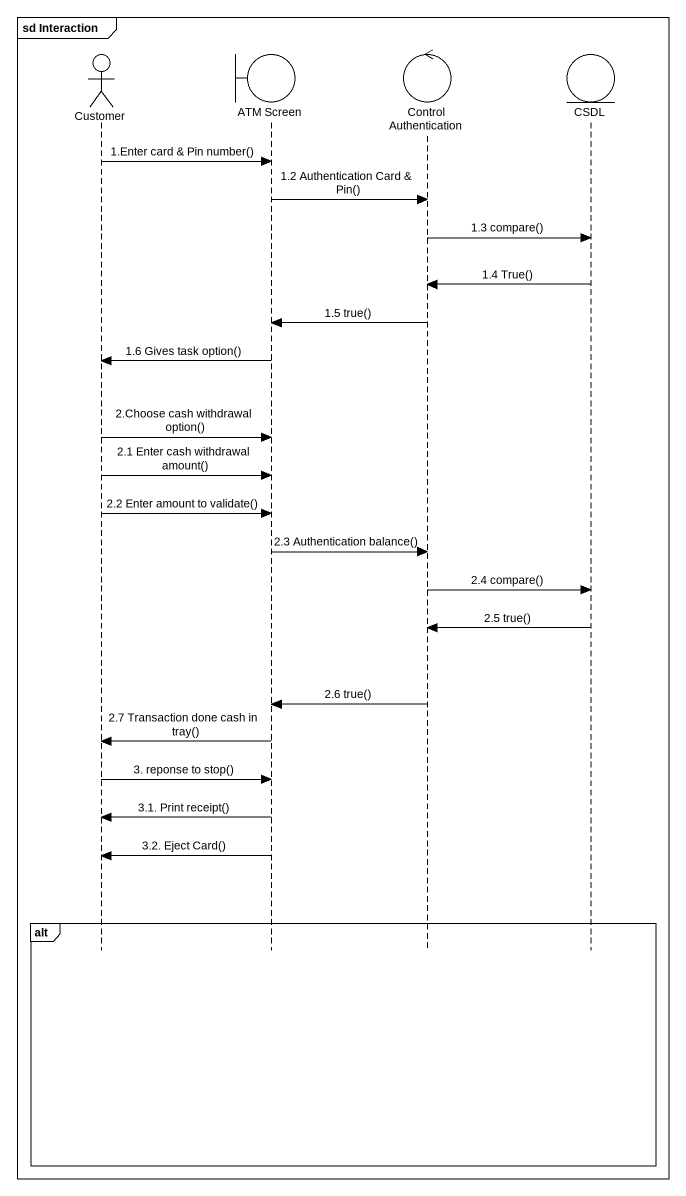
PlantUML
@startuml
mainframe sd Interaction
hide footbox
actor Customer
boundary "ATM Screen" as ATM_Screen
control "Control Authentication" as Control_Authentication
entity CSDL

Customer -> ATM_Screen : 1.Enter card & Pin number()
ATM_Screen -> Control_Authentication : 1.2 Authentication Card & Pin()
Control_Authentication -> CSDL : 1.3 compare()
CSDL -> Control_Authentication : 1.4 True()
Control_Authentication -> ATM_Screen : 1.5 true()
ATM_Screen -> Customer : 1.6 Gives task option()
Customer -> ATM_Screen : 2.Choose cash withdrawal option()
Customer -> ATM_Screen : 2.1 Enter cash withdrawal amount()
Customer -> ATM_Screen : 2.2 Enter amount to validate()
ATM_Screen -> Control_Authentication : 2.3 Authentication balance()
Control_Authentication -> CSDL : 2.4 compare()
CSDL -> Control_Authentication : 2.5 true()
Control_Authentication -> ATM_Screen : 2.6 true()
ATM_Screen -> Customer : 2.7 Transaction done cash in tray()
Customer -> ATM_Screen : 3. reponse to stop()
ATM_Screen -> Customer : 3.1. Print receipt()
ATM_Screen -> Customer : 3.2. Eject Card()
alt
end
@enduml
